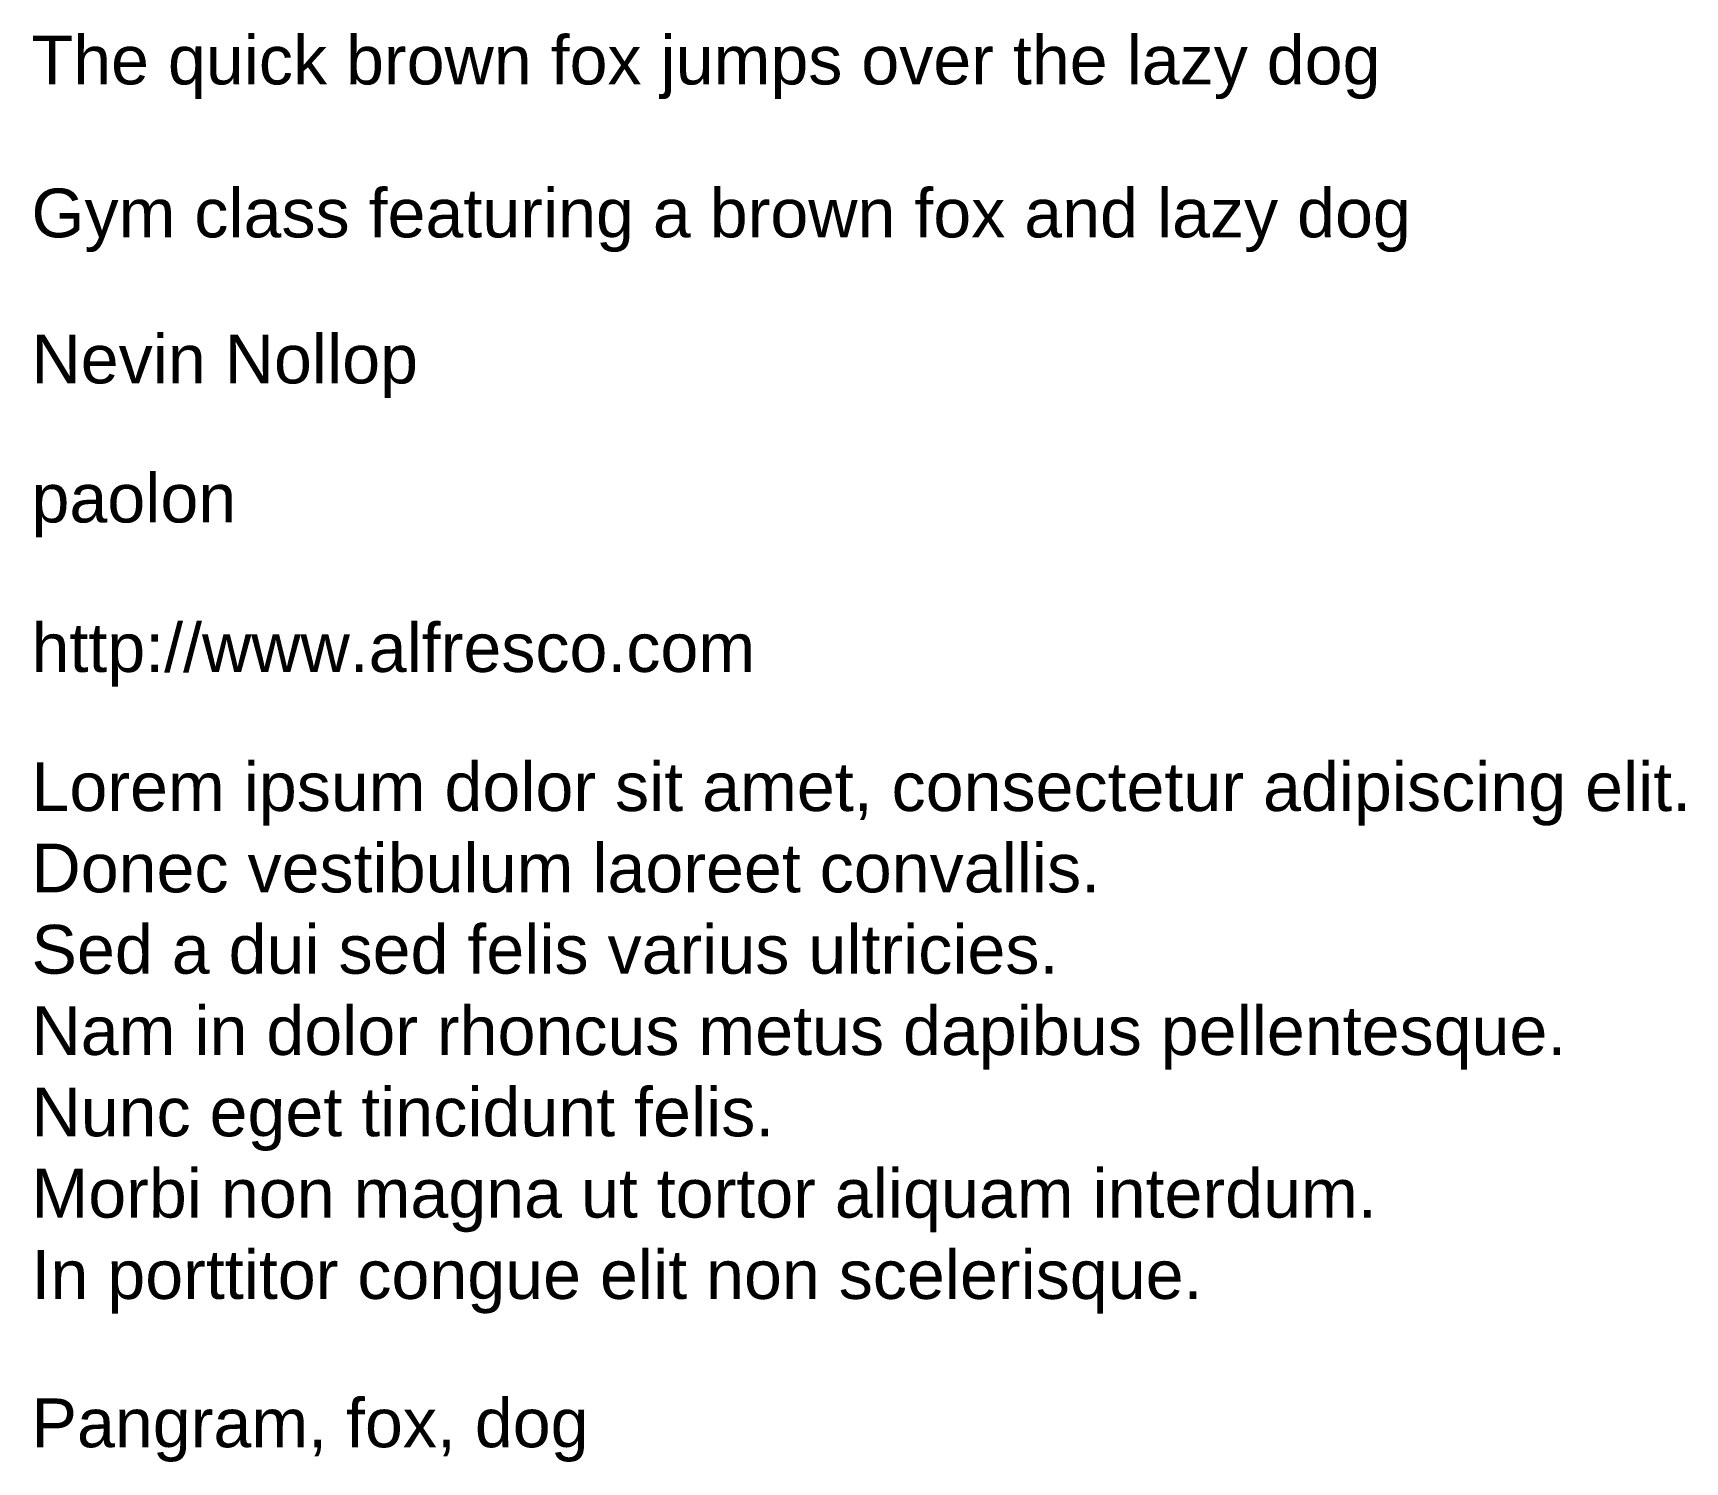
# Model space of a CAD drawing. Header units: inches. Extents: x 10.69 to 17.46, y 8.69 to 14.55.
import ezdxf

# ---------------------------------------------------------------- set-up
doc = ezdxf.new("R2010")
doc.units = ezdxf.units.IN
doc.header["$MEASUREMENT"] = 0
doc.styles.get("Standard").update_dxf_attribs({"font": 'arial.ttf'})

msp = doc.modelspace()

# ---------------------------------------------------------------- texts
at = {"char_height": 0.2, "attachment_point": 1}
for s, insert in [('The quick brown fox jumps over the lazy dog', (10.6796, 14.5426)), ('Gym class featuring a brown fox and lazy dog', (10.6796, 13.9154)), ('Nevin Nollop', (10.6796, 13.3167)), ('paolon', (10.6796, 12.7465)), ('http://www.alfresco.com', (10.6796, 12.1336)), ('Lorem ipsum dolor sit amet, consectetur adipiscing elit. ^M^JDonec vestibulum laoreet convallis. ^M^JSed a dui sed felis varius ultricies. ^M^JNam in dolor rhoncus metus dapibus pellentesque. ^M^JNunc eget tincidunt felis. ^M^JMorbi non magna ut tortor aliquam interdum. ^M^JIn porttitor congue elit non scelerisque.', (10.6796, 11.5634)), ('Pangram, fox, dog', (10.6796, 8.9548))]:
    msp.add_mtext(s, dxfattribs=dict(at, insert=insert))

doc.saveas('drawing.dxf')
